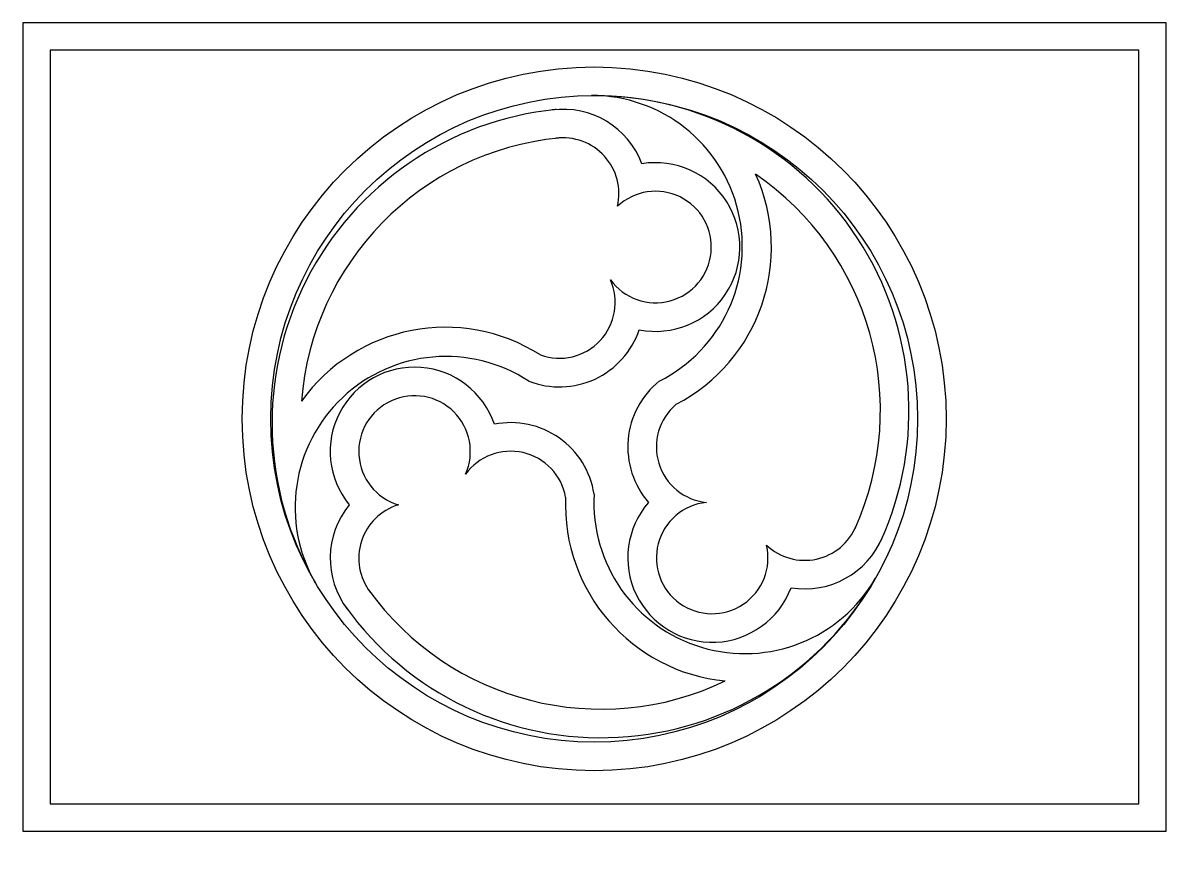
# Model space of a CAD drawing. Header units: inches. Extents: x 0 to 420, y -8 to 297.
import ezdxf

# ---------------------------------------------------------------- set-up
doc = ezdxf.new("R2010")
doc.units = ezdxf.units.IN
doc.header["$MEASUREMENT"] = 0

# ---------------------------------------------------------------- blocks, each defined once
blk = doc.blocks.new('*U2')
blk.add_line((-58.34, 100.42), (-58.34, 100.47))
for centre, radius, start, end in [((-58.34, 45.01), 55.46, 296.743, 90), ((-57.46, -15.38), 115.8, 335.7149, 90.4333), ((-57.19, 44.64), 65, 297.5104, 24.4433), ((-57.46, -15.38), 105.3, 335.7149, 55.6309), ((-13.96, -28.69), 31, 128.7821, 221.1279), ((-13.96, -28.69), 20.5, 130.1051, 264.0618), ((-13.96, -69.47), 31, 138.8721, 339.2452), ((-13.96, -69.47), 20.5, 95.9382, 13.1048), ((20.02, -49.86), 20.5, 226.8741, 337.5266), ((20.02, -49.86), 31, 260.7337, 337.3033), ((-57.46, -15.38), 115.8, 335.6639, 336.3563)]:
    blk.add_arc(centre, radius, start, end)
blk = doc.blocks.new('*U3')
at = {"color": 0, "linetype": 'ByBlock', "lineweight": -2, "transparency": 16777216}
for p, rotation in [((165.28, 191.98), 120), ((197.08, 92.66), 240)]:
    blk.add_blockref('*U2', p, dxfattribs=dict(at, rotation=rotation))
blk.add_blockref('*U2', (267.19, 169.86), dxfattribs=at)

msp = doc.modelspace()

# ---------------------------------------------------------------- linework, layer by layer
for points in [[(0, 0), (420, 0), (420, 297), (0, 297)], [(10, 10), (410, 10), (410, 287), (10, 287)]]:
    msp.add_lwpolyline(points, close=True)
for radius in [129.3, 118.8]:
    msp.add_circle((209.88, 151.48), radius)

# ---------------------------------------------------------------- block references
msp.add_blockref('*U3', (0, 0))

doc.saveas('drawing.dxf')
